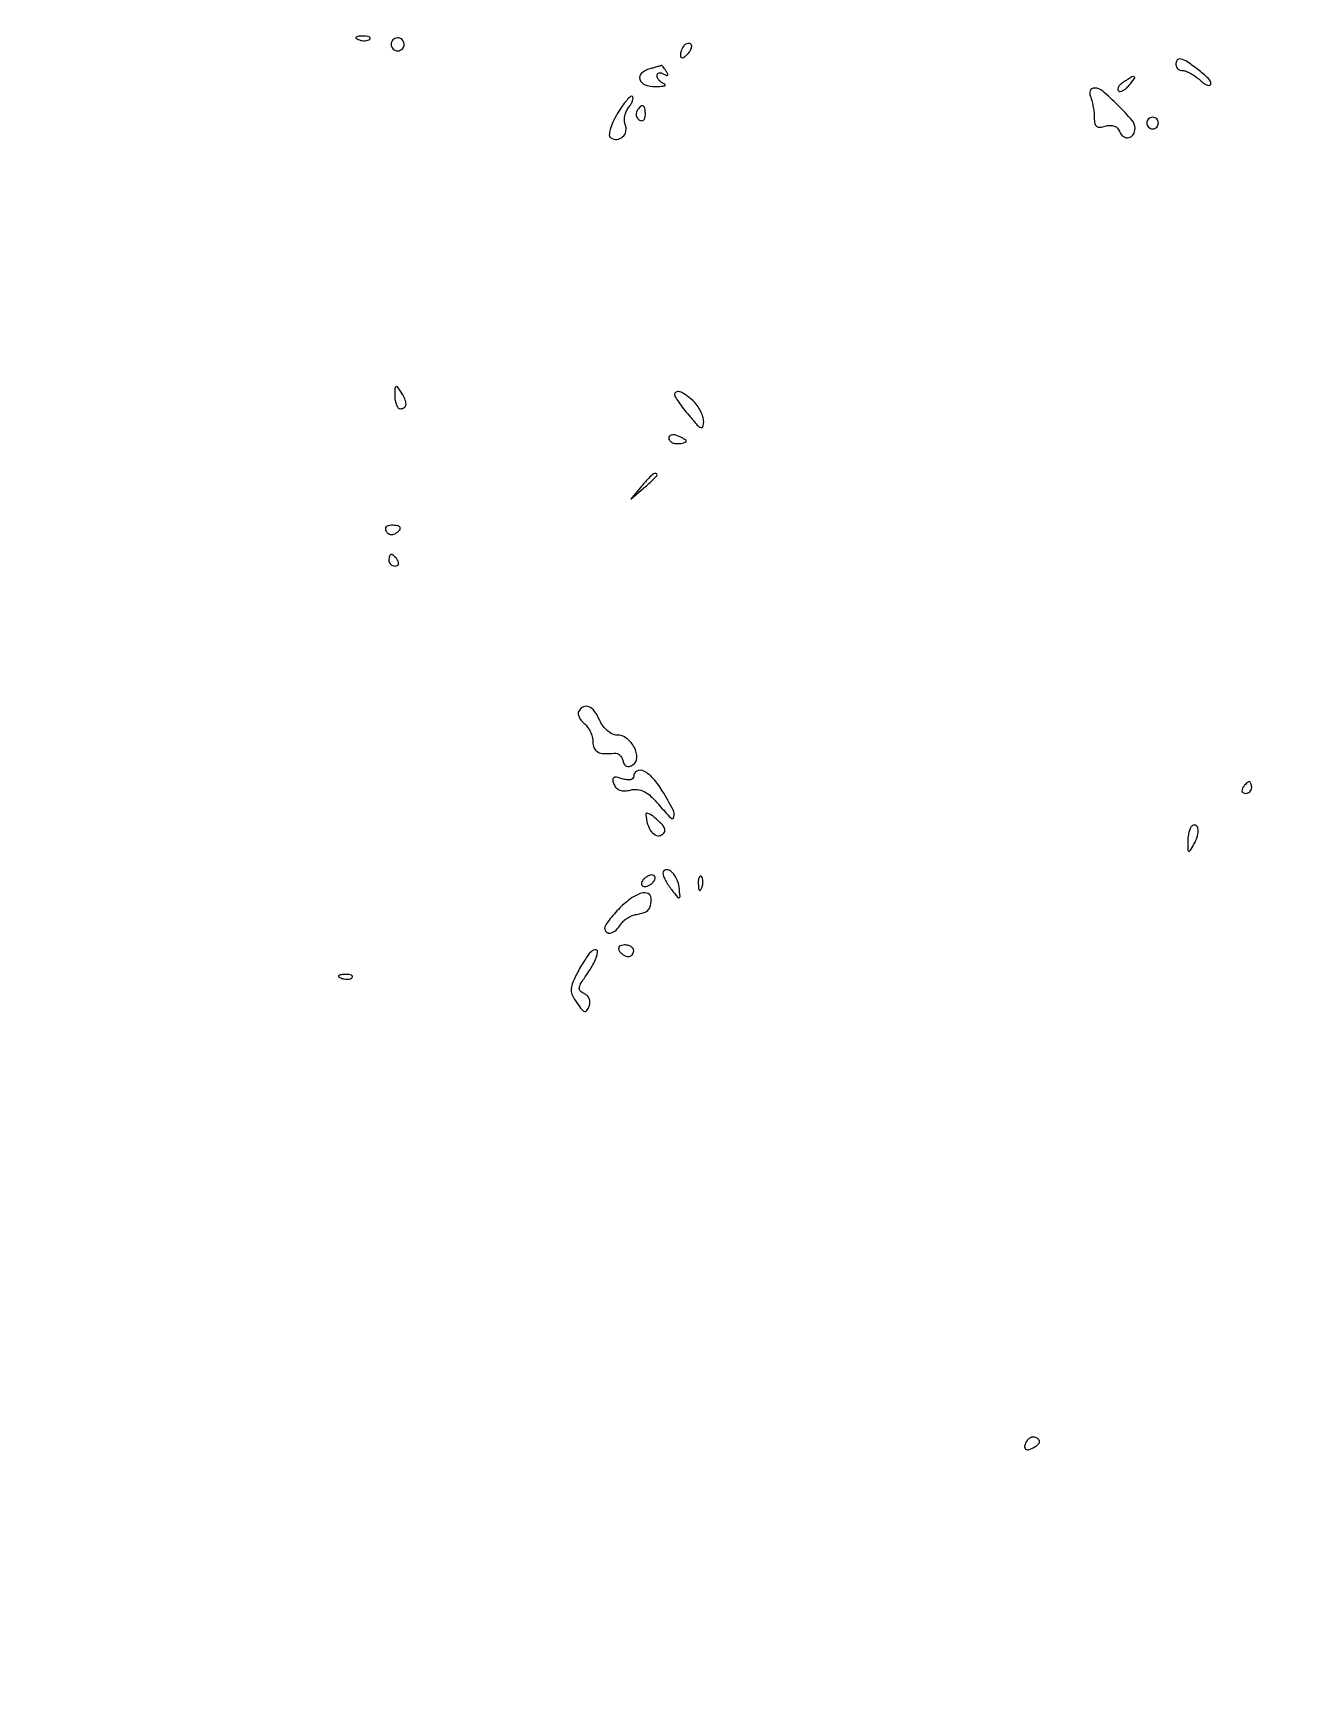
# Model space of a CAD drawing. Extents: x 0 to 4160, y 0 to 3120.
# Drawn here: x 393.9 to 608.6, y 2323.9 to 2606.5 of the extents above; entities that cross this region are included whole.
import ezdxf

# ---------------------------------------------------------------- set-up
doc = ezdxf.new("R2010")
doc.units = 0

msp = doc.modelspace()

# ---------------------------------------------------------------- linework, layer by layer
for points in [[(4159.499279, 606.274193, 0.000001), (4159.667734, 974.478125, 0.000057)], [(757.647081, 3119.740147, 0.000002), (520.492565, 3119.487217, 0.4139)], [(1964.75, 0.149832, 0.000016), (2717.930904, 0.232101, 0.000028), (3351.473438, 0.357111)]]:
    msp.add_lwpolyline(points, format="xyb")
for points in [[(449.8125, 2605.316886, 0.051402), (450.359369, 2605.160852, 0.05415), (450.916927, 2605.123424, 0.060344), (451.402231, 2605.202593, 0.126455), (451.729167, 2605.395833, 0.296942), (451.77538, 2605.614691, 0.208169), (451.592839, 2605.799335, 0.077125), (451.112848, 2605.910055, 0.028489), (450.416667, 2605.921053, 0.018894), (449.670344, 2605.862007, 0.168741), (449.37858, 2605.720685, 0.470617), (449.395823, 2605.538436, 0.054073)], [(455.552786, 2605.08541, 0.099038), (455.401684, 2604.679226, 0.097945), (455.417584, 2604.244476, 0.097945), (455.597789, 2603.848514, 0.099038), (455.91459, 2603.552786, 0.099038), (456.320774, 2603.401684, 0.097945), (456.755524, 2603.417584, 0.097945), (457.151486, 2603.597789, 0.099038), (457.447214, 2603.91459, 0.099038), (457.598316, 2604.320774, 0.097945), (457.582416, 2604.755524, 0.097945), (457.402211, 2605.151486, 0.099038), (457.08541, 2605.447214, 0.099038), (456.679226, 2605.598316, 0.097945), (456.244476, 2605.582416, 0.097945), (455.848514, 2605.402211, 0.099038)], [(505.666667, 2604.333333, 0.063896), (505.411277, 2604.002755, 0.039129), (505.195833, 2603.558958, 0.038674), (505.048893, 2603.07784, 0.054831), (505, 2602.633333, 0.142677), (505.093678, 2602.31173, 0.290264), (505.322581, 2602.204271, 0.131573), (505.693024, 2602.355562, 0.034019), (506.183333, 2602.783333, 0.041736), (506.5985, 2603.274266, 0.061283), (506.867292, 2603.770833, 0.080535), (506.959631, 2604.197768, 0.212536), (506.85, 2604.483333, 0.128169), (506.601612, 2604.629018, 0.100736), (506.289271, 2604.652396, 0.089268), (505.96028, 2604.549128, 0.075941)], [(499.75, 2600.310674, 0.115996), (498.337771, 2599.563619, 0.301403), (498.047515, 2598.505718, 0.230099), (498.944381, 2597.580857, 0.089139), (500.75, 2597.269737, 0.014292), (501.73564, 2597.304998, 0.058116), (502.325, 2597.412514, 0.412942), (502.40629, 2597.564542, 0.239725), (502.25, 2597.72807, -0.064486), (501.772092, 2597.968581, -0.063067), (501.367188, 2598.324436, -0.068464), (501.09295, 2598.736596, -0.113075), (501, 2599.14235, -0.148641), (501.094717, 2599.453922, -0.191612), (501.339137, 2599.621829, -0.13264), (501.712281, 2599.606726, -0.062426), (502.154508, 2599.404508, 0.029004), (502.613152, 2599.156574, 0.315645), (502.809017, 2599.190983, 0.315645), (502.843426, 2599.386848, 0.029004), (502.595492, 2599.845492, 0.015476), (502.30819, 2600.279709, 0.025273), (502.035463, 2600.626788, 0.022763), (501.801494, 2600.87194, 0.33947), (501.690983, 2600.883999, -0.061971), (501.550953, 2600.82112, -0.002764), (501.042039, 2600.667734, -0.004618), (500.434311, 2600.494311, -0.003282)], [(590, 2601, 0.116378), (590.090001, 2600.618563, 0.100507), (590.344057, 2600.29375, 0.093099), (590.723964, 2600.075713, 0.084037), (591.171259, 2600, -0.095833), (591.745343, 2599.888948, -0.030498), (592.535654, 2599.513847, -0.029174), (593.385074, 2598.978399, -0.028703), (594.171259, 2598.345012, 0.029736), (594.87427, 2597.781025, 0.073188), (595.462807, 2597.481671, 0.174047), (595.834194, 2597.489182, 0.310963), (596, 2597.730003, 0.20977), (595.603491, 2598.63352, 0.020112), (593.727818, 2600.224605, 0.02266), (591.721574, 2601.65071, 0.144148), (590.535183, 2602, 0.18053), (590.330914, 2601.923762, 0.091498), (590.15721, 2601.70625, 0.071468), (590.039552, 2601.382624, 0.051548)], [(575.393011, 2595.418213, -0.032346), (575.625923, 2594.66988, -0.017135), (575.821697, 2593.717805, -0.016983), (575.955914, 2592.726471, -0.025157), (576, 2591.850825, 0.051431), (576.095683, 2590.923081, 0.184435), (576.411713, 2590.430372, 0.185681), (576.974064, 2590.275625, 0.052218), (577.881575, 2590.462413, -0.065697), (578.721665, 2590.611925, -0.106657), (579.433686, 2590.491469, -0.116832), (579.988853, 2590.101211, -0.09001), (580.374513, 2589.466419, 0.156109), (581.013025, 2588.670541, 0.205376), (581.919094, 2588.505821, 0.194829), (582.698747, 2589.050878, 0.144962), (583, 2590.068119, 0.180017), (582.479563, 2591.466797, 0.018843), (580.054836, 2594.068946, 0.018892), (577.440997, 2596.480744, 0.178727), (576.034748, 2597, 0.133372), (575.588349, 2596.878769, 0.165236), (575.308272, 2596.554841, 0.125336), (575.238923, 2596.048233, 0.063354)], [(581.02896, 2598.03906, 0.044429), (580.507686, 2597.640546, 0.073916), (580.159984, 2597.21208, 0.108439), (580.032091, 2596.823706, 0.225585), (580.13646, 2596.530207, 0.234162), (580.452534, 2596.423579, 0.085026), (580.916631, 2596.569338, 0.06172), (581.453252, 2596.934292, 0.039407), (581.979944, 2597.475834, 0.011124), (582.89468, 2598.6293, 0.447869), (582.839289, 2598.911334, 0.273213), (582.458847, 2598.911828, 0.007952)], [(494.174198, 2592.570671, 0.024477), (493.427651, 2591.150929, 0.041949), (492.967549, 2589.895569, 0.053034), (492.81012, 2588.92921, 0.274806), (493.05023, 2588.468956, 0.156179), (494.117811, 2588.203488, 0.168703), (495.10277, 2588.620377, 0.160883), (495.647861, 2589.578802, 0.142067), (495.550921, 2590.727899, -0.084092), (495.412645, 2591.414911, -0.056269), (495.478141, 2592.215844, -0.055039), (495.725123, 2593.003154, -0.069807), (496.125248, 2593.650914, 0.038164), (496.531265, 2594.223949, 0.05435), (496.792005, 2594.790159, 0.06853), (496.881894, 2595.267557, 0.211748), (496.766469, 2595.566864, 0.40004), (496.449375, 2595.574576, 0.030205), (495.791095, 2594.900627, 0.028658), (495.006683, 2593.881418, 0.016402)], [(497.542705, 2593.069098, 0.108373), (497.401101, 2592.665803, 0.099685), (497.434921, 2592.22714, 0.095498), (497.639411, 2591.820631, 0.090427), (497.983688, 2591.510081, 0.136093), (498.36964, 2591.397824, 0.190788), (498.701458, 2591.524436, 0.140899), (498.925389, 2591.890269, 0.067432), (499, 2592.440983, 0.039415), (498.914842, 2593.519563, 0.25701), (498.592818, 2593.933879, 0.315493), (498.13314, 2593.838655, 0.050477)], [(585, 2591, 0.099038), (585.076342, 2590.618362, 0.097945), (585.29375, 2590.29375, 0.097945), (585.618362, 2590.076342, 0.099038), (586, 2590, 0.099038), (586.381638, 2590.076342, 0.097945), (586.70625, 2590.29375, 0.097945), (586.923658, 2590.618362, 0.099038), (587, 2591, 0.099038), (586.923658, 2591.381638, 0.097945), (586.70625, 2591.70625, 0.097945), (586.381638, 2591.923658, 0.099038), (586, 2592, 0.099038), (585.618362, 2591.923658, 0.097945), (585.29375, 2591.70625, 0.097945), (585.076342, 2591.381638, 0.099038)], [(456.015313, 2544.25, 0.042523), (456.082804, 2543.388595, 0.062416), (456.298248, 2542.660937, 0.082215), (456.618823, 2542.167975, 0.210568), (457, 2542, 0.163584), (457.667076, 2542.224247, 0.234725), (457.939692, 2542.772965, 0.112355), (457.729028, 2543.698623, 0.031558), (457, 2545, 0.023197), (456.479509, 2545.728886, 0.409657), (456.218347, 2545.762149, 0.220444), (456.050422, 2545.444209, 0.011293)], [(504, 2544.394356, 0.144099), (504.108277, 2544.026451, 0.009394), (504.734375, 2543.093865, 0.013041), (505.542316, 2541.999859, 0.009329), (506.5, 2540.817631, 0.008082), (507.907401, 2539.198878, 0.11084), (508.538264, 2538.750226, 0.450461), (508.881936, 2538.915845, 0.068922), (509, 2539.768287, 0.076686), (508.867915, 2540.624428, 0.041647), (508.462807, 2541.611667, 0.04028), (507.871104, 2542.569962, 0.050433), (507.171259, 2543.345012, 0.025958), (505.885547, 2544.392524, 0.07821), (504.882996, 2544.908938, 0.205649), (504.276801, 2544.856621, 0.276506)], [(503, 2536.968615, 0.152681), (503.115494, 2536.599211, 0.098158), (503.440625, 2536.284531, 0.08088), (503.926468, 2536.07223, 0.062722), (504.5, 2536, 0.024748), (505.074824, 2536.028469, 0.039339), (505.559375, 2536.115447, 0.046727), (505.903916, 2536.241071, 0.289661), (506, 2536.393011, 0.222225), (505.912889, 2536.579329, 0.030693), (505.559375, 2536.839659, 0.030395), (505.074558, 2537.112506, 0.02136), (504.5, 2537.361626, 0.055937), (503.925634, 2537.511135, 0.100118), (503.440625, 2537.483616, 0.147206), (503.122486, 2537.289193, 0.184534)], [(498.404988, 2528.75), (496.5, 2526.5), (498.75, 2528.404988, 0.008332), (499.612165, 2529.159969, 0.012381), (500.339063, 2529.851732, 0.007508), (500.918017, 2530.44834, 0.191119), (501, 2530.654988, 0.372044), (500.789444, 2530.898791, 0.197337), (500.373826, 2530.795506, 0.048385), (499.598996, 2530.102181, 0.010402)], [(454.510081, 2520.983688, 0.090427), (454.820631, 2520.639411, 0.095498), (455.22714, 2520.434921, 0.099685), (455.665803, 2520.401101, 0.108373), (456.069098, 2520.542705, 0.050477), (456.838655, 2521.13314, 0.315493), (456.933879, 2521.592818, 0.25701), (456.519563, 2521.914842, 0.039415), (455.440983, 2522, 0.067432), (454.890269, 2521.925389, 0.140899), (454.524436, 2521.701458, 0.190788), (454.397824, 2521.36964, 0.136093)], [(455, 2516, 0.105053), (455.081062, 2515.618444, 0.099167), (455.311086, 2515.29375, 0.09642), (455.654762, 2515.076123, 0.093332), (456.059017, 2515, 0.108972), (456.413961, 2515.078288, 0.182303), (456.6254, 2515.29375, 0.161196), (456.656512, 2515.6179, 0.082592), (456.5, 2516, 0.029505), (456.231006, 2516.382774, 0.035638), (455.933975, 2516.70625, 0.038439), (455.65171, 2516.934461, 0.151918), (455.440983, 2517, 0.210953), (455.272352, 2516.92554, 0.081139), (455.129539, 2516.70625, 0.061769), (455.032345, 2516.382849, 0.042167)], [(487.570027, 2490.113307, 0.165938), (487.471484, 2489.682148, 0.078442), (487.620389, 2489.124078, 0.064546), (487.981976, 2488.529284, 0.050777), (488.51101, 2487.990862, -0.063794), (489.080982, 2487.379845, -0.044312), (489.562609, 2486.566581, -0.044516), (489.890812, 2485.687006, -0.067142), (490, 2484.877555, 0.097921), (490.217078, 2483.77975, 0.173683), (490.827849, 2483.10324, 0.119051), (491.925776, 2482.816453, 0.035285), (493.671697, 2482.907373, -0.124415), (494.14393, 2482.84804, -0.090792), (494.595646, 2482.568826, -0.081574), (494.958168, 2482.114321, -0.073875), (495.171697, 2481.552187, 0.075416), (495.400154, 2480.956264, 0.17262), (495.759284, 2480.646147, 0.165629), (496.244995, 2480.625664, 0.068318), (496.853245, 2480.899158, 0.254158), (497.540678, 2482.116551, 0.127525), (497.112846, 2483.884605, 0.107631), (495.789162, 2485.438608, 0.164158), (494.125331, 2486, -0.116462), (493.351098, 2486.182818, -0.060164), (492.51644, 2486.734375, -0.054906), (491.751709, 2487.543871, -0.054991), (491.181954, 2488.5, 0.047783), (490.279797, 2490.064673, 0.133843), (489.309193, 2490.859532, 0.221127), (488.381879, 2490.845458, 0.142655)], [(497, 2478.932612, -0.206557), (496.842224, 2478.566988, -0.136181), (496.431248, 2478.350237, -0.08645), (495.792025, 2478.323271, -0.044284), (495.006292, 2478.498003, 0.026257), (494.023701, 2478.753961, 0.199549), (493.56382, 2478.664755, 0.295302), (493.410024, 2478.31186, 0.050824), (493.610551, 2477.572506, 0.100153), (494.017379, 2476.932241, 0.117761), (494.620845, 2476.544871, 0.096359), (495.433671, 2476.426927, 0.04951), (496.455551, 2476.5782, -0.086169), (497.670663, 2476.668272, -0.097229), (498.790257, 2476.332012, -0.070665), (499.957332, 2475.486939, -0.025876), (501.351292, 2473.99436, 0.018788), (503.348974, 2471.793656, 0.594684), (503.908838, 2471.952744, 0.1798), (503.744879, 2473.16111, 0.010596), (501.901224, 2476.44284, 0.048796), (500.362656, 2478.550549, 0.093447), (498.709237, 2479.824188, 0.235987), (497.559817, 2479.831688, 0.285884)], [(601.5, 2477, 0.082592), (601.343488, 2476.6179, 0.161196), (601.3746, 2476.29375, 0.182303), (601.586039, 2476.078288, 0.108972), (601.940983, 2476, 0.093332), (602.345238, 2476.076123, 0.09642), (602.688914, 2476.29375, 0.099167), (602.918938, 2476.618444, 0.105053), (603, 2477, 0.042167), (602.967655, 2477.382849, 0.061769), (602.870461, 2477.70625, 0.081139), (602.727648, 2477.92554, 0.210953), (602.559017, 2478, 0.151918), (602.34829, 2477.934461, 0.038439), (602.066025, 2477.70625, 0.035638), (601.768994, 2477.382774, 0.029505)], [(499.070285, 2472.404988, 0.054561), (499.39009, 2470.710351, 0.089247), (500.054774, 2469.413283, 0.139522), (500.904652, 2468.777918, 0.23369), (501.773874, 2468.860246, 0.112095), (502.261727, 2469.339813, 0.215694), (502.339793, 2469.871347, 0.115284), (501.96989, 2470.534811, 0.024272), (501.023634, 2471.478611, 0.021536), (500.25047, 2472.119987, 0.051695), (499.615089, 2472.506172, 0.126173), (499.224616, 2472.582003, 0.419585)], [(592.729167, 2470.395833, 0.10148), (592.450504, 2469.973395, 0.034351), (592.223125, 2469.26888, 0.032508), (592.072542, 2468.434373, 0.032043), (592.030409, 2467.583333, 0.006472), (592.066201, 2466.284025, 0.326101), (592.216102, 2466.095181, 0.333241), (592.438159, 2466.182315, 0.006619), (593.101183, 2467.287676, 0.065235), (593.688562, 2468.689575, 0.096701), (593.786339, 2470.014235, 0.282481), (593.371744, 2470.537825, 0.291847)], [(498.5, 2461, 0.076764), (498.338175, 2460.617617, 0.154201), (498.357263, 2460.29375, 0.186277), (498.550471, 2460.079239, 0.117858), (498.881966, 2460, 0.085235), (499.310186, 2460.073533, 0.053414), (499.769763, 2460.29375, 0.051777), (500.189439, 2460.617474, 0.064269), (500.5, 2461, 0.076764), (500.661825, 2461.382383, 0.154201), (500.642737, 2461.70625, 0.186277), (500.449529, 2461.920761, 0.117858), (500.118034, 2462, 0.085235), (499.689814, 2461.926467, 0.053414), (499.230237, 2461.70625, 0.051777), (498.810561, 2461.382526, 0.064269)], [(502, 2462.274463, 0.101263), (502.095504, 2461.807737, 0.022827), (502.449261, 2461.074137, 0.022759), (502.943962, 2460.249746, 0.020334), (503.529398, 2459.44113, 0.004836), (504.555183, 2458.164783, 0.323405), (504.81126, 2458.097056, 0.336525), (504.948062, 2458.317928, 0.005041), (504.779398, 2459.921672, 0.09477), (504.301134, 2461.446993, 0.094156), (503.293018, 2462.692178, 0.2498), (502.45283, 2462.873793, 0.335306)], [(508.078947, 2460.416667, 0.018894), (508.137993, 2459.670344, 0.168741), (508.279315, 2459.37858, 0.470617), (508.461564, 2459.395823, 0.054073), (508.683114, 2459.8125, 0.051402), (508.839148, 2460.359369, 0.05415), (508.876576, 2460.916927, 0.060344), (508.797407, 2461.402231, 0.126455), (508.604167, 2461.729167, 0.296942), (508.385309, 2461.77538, 0.208169), (508.200665, 2461.592839, 0.077125), (508.089945, 2461.112848, 0.028489)], [(494.636364, 2456.363636, 0.015153), (493.62676, 2455.29091, 0.019806), (492.774432, 2454.248011, 0.01774), (492.141556, 2453.342696, 0.144652), (492, 2452.863636, 0.228498), (492.315921, 2452.20843, 0.226735), (493.02697, 2452.044715, 0.127493), (493.962046, 2452.52353, 0.083625), (494.724268, 2453.471778, -0.07775), (495.183914, 2454.057477, -0.046432), (495.886432, 2454.599806, -0.045203), (496.707008, 2455.021056, -0.058188), (497.523958, 2455.245122, 0.043112), (498.773368, 2455.547714, 0.129433), (499.501121, 2456.025784, 0.135112), (499.881328, 2456.786392, 0.048776), (500, 2458, 0.296192), (499.480548, 2458.799957, 0.180698), (498.315169, 2458.871626, 0.08254), (496.555187, 2457.997843, 0.039989)], [(489.5, 2448.651478, 0.030028), (489.023554, 2448.031296, 0.009642), (488.39121, 2447.057126, 0.009579), (487.727661, 2445.943375, 0.010578), (487.129651, 2444.840867, 0.027531), (486.449159, 2443.320303, 0.098305), (486.269966, 2442.274943, 0.108822), (486.511857, 2441.299192, 0.037823), (487.255368, 2440.045799, 0.014877), (488.113295, 2438.895351, 0.162199), (488.590431, 2438.583644, 0.324511), (488.972932, 2438.73222, 0.051625), (489.358858, 2439.492787, 0.084773), (489.49267, 2440.162293, 0.103478), (489.379732, 2440.789717, 0.107572), (489.030578, 2441.301569, 0.098172), (488.489494, 2441.642405, -0.113401), (487.843442, 2442.077076, -0.234751), (487.672976, 2442.645076, -0.098864), (488.00606, 2443.512379, -0.013754), (489.084827, 2445.119128, 0.038631), (490.286473, 2447.116736, 0.087052), (490.791169, 2448.803914, 0.51864), (490.375027, 2449.177, 0.158736)], [(494.5, 2449, 0.06081), (494.806203, 2448.617485, 0.051032), (495.2129, 2448.29375, 0.053229), (495.653442, 2448.073302, 0.089642), (496.059017, 2448, 0.105429), (496.418051, 2448.076556, 0.099231), (496.723586, 2448.29375, 0.096318), (496.928382, 2448.618268, 0.092995), (497, 2449, 0.153634), (496.879982, 2449.381379, 0.097988), (496.542039, 2449.70625, 0.080552), (496.037096, 2449.925455, 0.062283), (495.440983, 2450, 0.066118), (494.889346, 2449.926733, 0.138808), (494.521475, 2449.70625, 0.191142), (494.392057, 2449.379648, 0.139169)], [(446.8125, 2444.316886, 0.051402), (447.359369, 2444.160852, 0.05415), (447.916927, 2444.123424, 0.060344), (448.402231, 2444.202593, 0.126455), (448.729167, 2444.395833, 0.296942), (448.77538, 2444.614691, 0.208169), (448.592839, 2444.799335, 0.077125), (448.112848, 2444.910055, 0.028489), (447.416667, 2444.921053, 0.018894), (446.670344, 2444.862007, 0.168741), (446.37858, 2444.720685, 0.470617), (446.395823, 2444.538436, 0.054073)], [(564.468963, 2364.949781, 0.066358), (564.055152, 2364.025759, 0.31899), (564.231135, 2363.510366, 0.249192), (564.851256, 2363.425666, 0.050263), (565.885723, 2363.929373, 0.051827), (566.395325, 2364.322543, 0.154764), (566.605142, 2364.703881, 0.207337), (566.527509, 2365.062889, 0.099167), (566.175861, 2365.391312, 0.103479), (565.72872, 2365.55319, 0.098884), (565.246423, 2365.526153, 0.096839), (564.803462, 2365.31425, 0.094768)]]:
    msp.add_lwpolyline(points, format="xyb", close=True)

doc.saveas('drawing.dxf')
